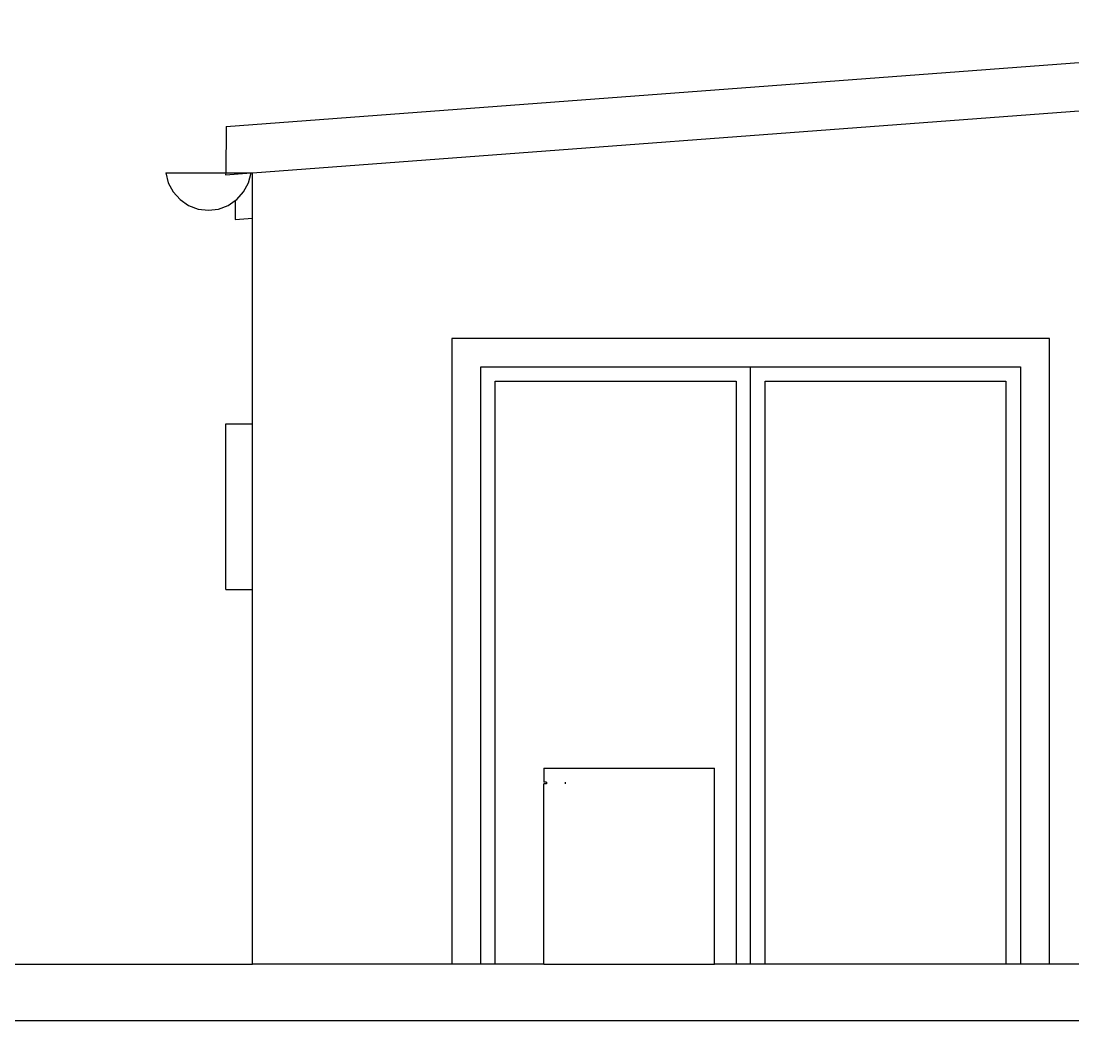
# Model space of a CAD drawing. Header units: metres. Extents: x 24.9 to 56.5, y 18.8 to 36.5.
# Drawn here: x 48.4 to 52.097, y 28.05 to 31.565 of the extents above; entities that cross this region are included whole.
import ezdxf

# ---------------------------------------------------------------- set-up
doc = ezdxf.new("R2010")
doc.units = ezdxf.units.M
doc.layers.add('Edges', color=7, linetype='Continuous')

# ---------------------------------------------------------------- blocks, each defined once
blk = doc.blocks.new('House of 70 sq. m.(753 sq.ft) bk')
at = {"layer": 'Edges'}
for p, q in [((-2.0658, 1.4528), (2.8649, 1.8235)), ((-1.9726, 1.2899), (1.6274, 1.5605)), ((-2.0658, 1.4528), (-2.0672, 1.2895)), ((-2.0658, 1.4528), (-2.0672, 1.2895)), ((-2.278, 1.2895), (-2.2689, 1.2544)), ((-2.278, 1.2895), (-2.0672, 1.2895)), ((-2.0673, 1.2828), (-1.978, 1.2895)), ((-2.0672, 1.2895), (-2.0673, 1.2828)), ((-2.0672, 1.2895), (-1.978, 1.2895)), ((-1.987, 1.2544), (-1.978, 1.2895)), ((-1.978, 1.2895), (-1.9726, 1.2899)), ((-1.9726, 1.1307), (-1.9726, 1.2899)), ((-2.2689, 1.2544), (-2.2518, 1.2225)), ((-2.2518, 1.2225), (-2.2276, 1.1956)), ((-2.0283, 1.1956), (-2.0041, 1.2225)), ((-2.0041, 1.2225), (-1.987, 1.2544)), ((-2.2276, 1.1956), (-2.1978, 1.1752)), ((-2.0582, 1.1752), (-2.0333, 1.1922)), ((-2.0333, 1.1922), (-2.0339, 1.1261)), ((-2.0333, 1.1922), (-2.0283, 1.1956)), ((-2.1978, 1.1752), (-2.1639, 1.1625)), ((-2.1639, 1.1625), (-2.128, 1.1582)), ((-2.128, 1.1582), (-2.092, 1.1625)), ((-2.092, 1.1625), (-2.0582, 1.1752)), ((-2.0339, 1.1261), (-1.9726, 1.1307)), ((-1.9726, 0.4078), (-1.9726, 1.1307)), ((-1.2726, 0.7078), (-1.2726, -1.4922)), ((0.8274, 0.7078), (-1.2726, 0.7078)), ((0.8274, -1.4922), (0.8274, 0.7078)), ((-1.1709, -1.4922), (-1.1709, 0.6078)), ((-1.1709, 0.6078), (-0.2226, 0.6078)), ((-0.2226, 0.6078), (0.7257, 0.6078)), ((-0.2226, -1.4922), (-0.2226, 0.6078)), ((0.7257, 0.6078), (0.7257, -1.4922)), ((-1.1201, -1.4922), (-1.1201, 0.5578)), ((-1.1201, 0.5578), (-0.2735, 0.5578)), ((-0.2735, 0.5578), (-0.2735, -1.4922)), ((-0.1718, -1.4922), (-0.1718, 0.5578)), ((-0.1718, 0.5578), (0.6748, 0.5578)), ((0.6748, 0.5578), (0.6748, -1.4922)), ((-2.0664, 0.4078), (-1.9726, 0.4078)), ((-2.0664, -0.1752), (-2.0664, 0.4078)), ((-1.9726, -0.1752), (-1.9726, 0.4078)), ((-2.0664, -0.1752), (-1.9726, -0.1752)), ((-1.9726, -1.4922), (-1.9726, -0.1752)), ((-0.9494, -0.8028), (-0.9494, -0.8522)), ((-0.9494, -0.8028), (-0.3494, -0.8028)), ((-0.3494, -1.4922), (-0.3494, -0.8028)), ((-0.9403, -0.8522), (-0.9494, -0.8522)), ((-0.9403, -0.8584), (-0.9494, -0.8584)), ((-0.9494, -1.4922), (-0.9494, -0.8584)), ((-0.9403, -0.8522), (-0.9403, -0.8584)), ((-0.8736, -0.8522), (-0.8736, -0.8584)), ((-3.1039, -1.4922), (-1.9726, -1.4922)), ((-1.2726, -1.4922), (-1.9726, -1.4922)), ((-1.1709, -1.4922), (-1.2726, -1.4922)), ((-1.1201, -1.4922), (-1.1709, -1.4922)), ((-0.9494, -1.4922), (-1.1201, -1.4922)), ((-0.9494, -1.4922), (-0.3494, -1.4922)), ((-0.2735, -1.4922), (-0.3494, -1.4922)), ((-0.2226, -1.4922), (-0.2735, -1.4922)), ((-0.1718, -1.4922), (-0.2226, -1.4922)), ((0.6748, -1.4922), (-0.1718, -1.4922)), ((0.7257, -1.4922), (0.6748, -1.4922)), ((0.8274, -1.4922), (0.7257, -1.4922)), ((1.0461, -1.4922), (0.8274, -1.4922)), ((5.1961, -1.6922), (-3.1039, -1.6922))]:
    blk.add_line(p, q, dxfattribs=at)

msp = doc.modelspace()

# ---------------------------------------------------------------- block references
msp.add_blockref('House of 70 sq. m.(753 sq.ft) bk', (51.1864, 29.742))

doc.saveas('drawing.dxf')
